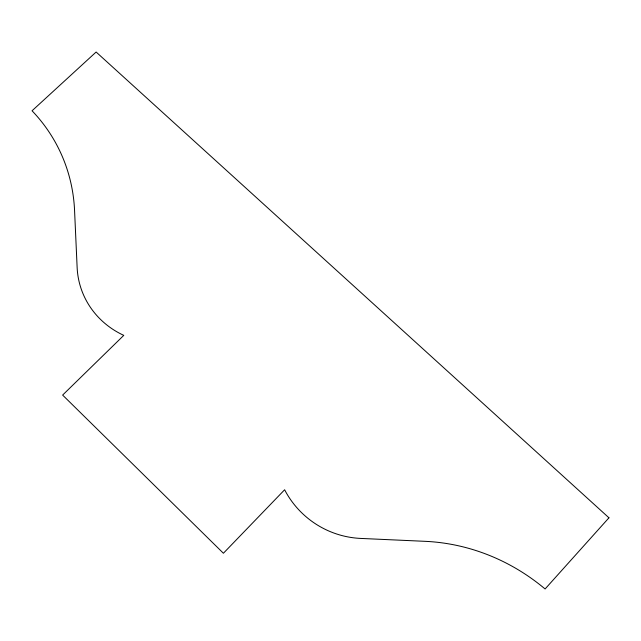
<?xml version="1.0" encoding="UTF-8"?>
<svg xmlns="http://www.w3.org/2000/svg" width="641" height="641" viewBox="0 0 641 641"><rect width="100%" height="100%" fill="white"/><g stroke="black" fill="none" stroke-linecap="round" stroke-linejoin="round"><path stroke-width="0.96" d="M608.95 517.8L545.098 588.975A209.735 198.133 70.6 0 0 425.023 541.325L360.723 538.424A88.618 86.479 31.7 0 1 284.628 489.756L223.405 553.247L62.634 395.08L123.777 335.363A84.66 80.486 -10.8 0 1 77.136 267.537L74.564 210.432A182.1 166.588 -26.1 0 0 32.05 110.781L96.126 52.025L608.95 517.8"/></g></svg>
